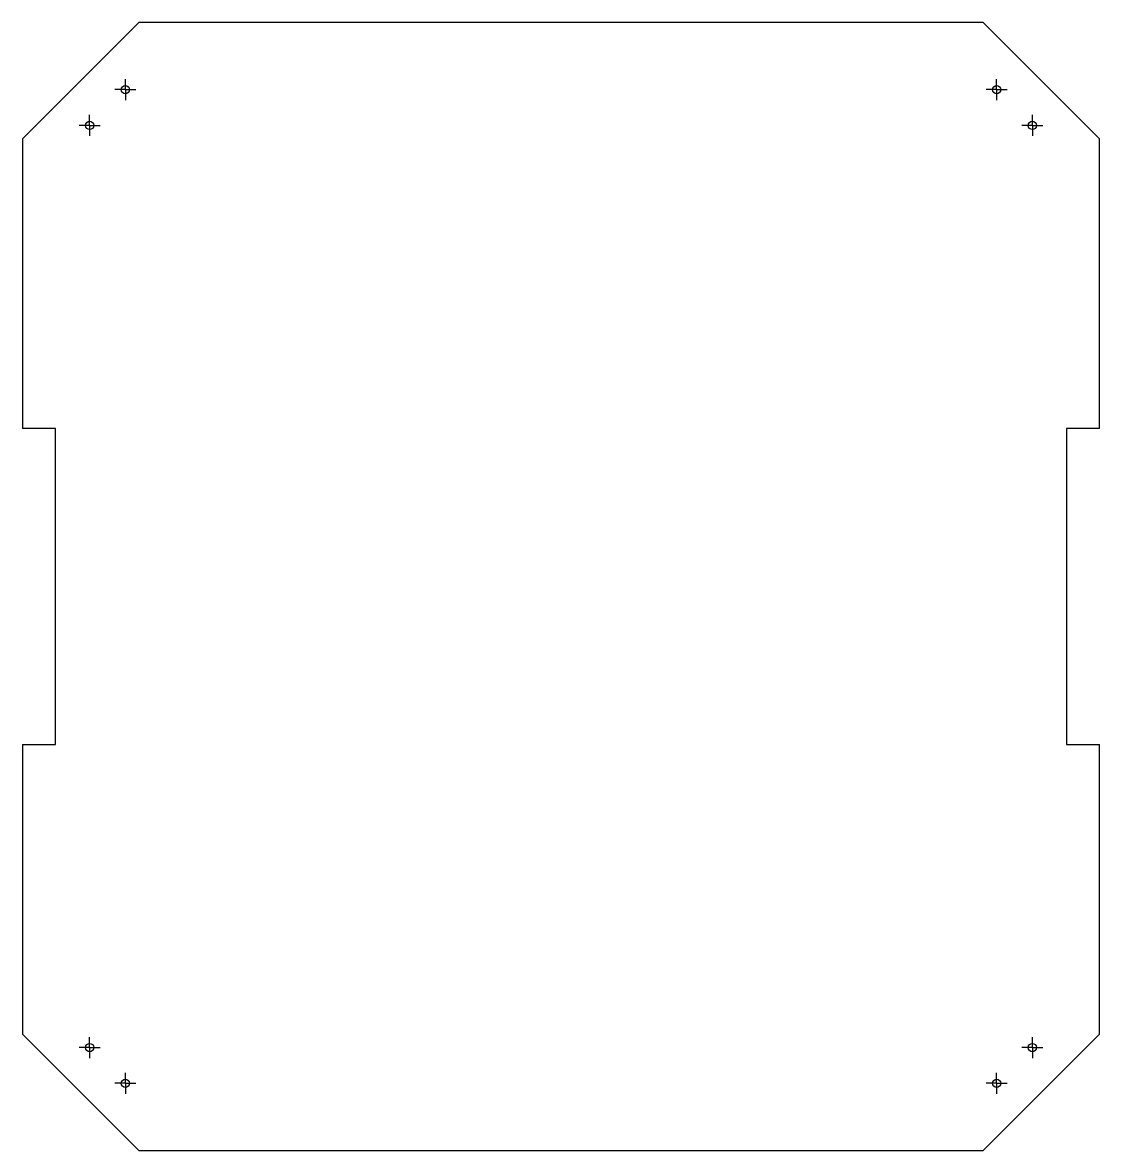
# Model space of a CAD drawing. Header units: millimetres. Extents: x 120 to 546, y 100 to 546.
import ezdxf

# ---------------------------------------------------------------- set-up
doc = ezdxf.new("R2010")
doc.units = ezdxf.units.MM
doc.layers.add('10', color=7, linetype='Continuous')

# ---------------------------------------------------------------- blocks, each defined once
blk = doc.blocks.new('SW_CENTERMARKSYMBOL_0')
at = {"layer": '10', "color": 0}
for p, q in [((-2.5, 0), (-4.15, 0)), ((0, 0), (-2.5, 0)), ((0, 2.5), (0, 4.15)), ((0, 0), (0, 2.5)), ((0, 0), (0, -2.5)), ((0, 0), (2.5, 0)), ((2.5, 0), (4.15, 0)), ((0, -2.5), (0, -4.15))]:
    blk.add_line(p, q, dxfattribs=at)
blk = doc.blocks.new('SW_CENTERMARKSYMBOL_1')
at = {"layer": '10', "color": 0}
for p, q in [((-2.5, 0), (-4.15, 0)), ((0, 0), (-2.5, 0)), ((0, 2.5), (0, 4.15)), ((0, 0), (0, 2.5)), ((0, 0), (0, -2.5)), ((0, 0), (2.5, 0)), ((2.5, 0), (4.15, 0)), ((0, -2.5), (0, -4.15))]:
    blk.add_line(p, q, dxfattribs=at)
blk = doc.blocks.new('SW_CENTERMARKSYMBOL_2')
at = {"layer": '10', "color": 0}
for p, q in [((-2.5, 0), (-4.15, 0)), ((0, 0), (-2.5, 0)), ((0, 2.5), (0, 4.15)), ((0, 0), (0, 2.5)), ((0, 0), (0, -2.5)), ((0, 0), (2.5, 0)), ((2.5, 0), (4.15, 0)), ((0, -2.5), (0, -4.15))]:
    blk.add_line(p, q, dxfattribs=at)
blk = doc.blocks.new('SW_CENTERMARKSYMBOL_3')
at = {"layer": '10', "color": 0}
for p, q in [((-2.5, 0), (-4.15, 0)), ((0, 0), (-2.5, 0)), ((0, 2.5), (0, 4.15)), ((0, 0), (0, 2.5)), ((0, 0), (0, -2.5)), ((0, 0), (2.5, 0)), ((2.5, 0), (4.15, 0)), ((0, -2.5), (0, -4.15))]:
    blk.add_line(p, q, dxfattribs=at)
blk = doc.blocks.new('SW_CENTERMARKSYMBOL_4')
at = {"layer": '10', "color": 0}
for p, q in [((-2.5, 0), (-4.15, 0)), ((0, 0), (-2.5, 0)), ((0, 2.5), (0, 4.15)), ((0, 0), (0, 2.5)), ((0, 0), (0, -2.5)), ((0, 0), (2.5, 0)), ((2.5, 0), (4.15, 0)), ((0, -2.5), (0, -4.15))]:
    blk.add_line(p, q, dxfattribs=at)
blk = doc.blocks.new('SW_CENTERMARKSYMBOL_5')
at = {"layer": '10', "color": 0}
for p, q in [((-2.5, 0), (-4.15, 0)), ((0, 0), (-2.5, 0)), ((0, 2.5), (0, 4.15)), ((0, 0), (0, 2.5)), ((0, 0), (0, -2.5)), ((0, 0), (2.5, 0)), ((2.5, 0), (4.15, 0)), ((0, -2.5), (0, -4.15))]:
    blk.add_line(p, q, dxfattribs=at)
blk = doc.blocks.new('SW_CENTERMARKSYMBOL_6')
at = {"layer": '10', "color": 0}
for p, q in [((-2.5, 0), (-4.15, 0)), ((0, 0), (-2.5, 0)), ((0, 2.5), (0, 4.15)), ((0, 0), (0, 2.5)), ((0, 0), (0, -2.5)), ((0, 0), (2.5, 0)), ((2.5, 0), (4.15, 0)), ((0, -2.5), (0, -4.15))]:
    blk.add_line(p, q, dxfattribs=at)
blk = doc.blocks.new('SW_CENTERMARKSYMBOL_7')
at = {"layer": '10', "color": 0}
for p, q in [((-2.5, 0), (-4.15, 0)), ((0, 0), (-2.5, 0)), ((0, 2.5), (0, 4.15)), ((0, 0), (0, 2.5)), ((0, 0), (0, -2.5)), ((0, 0), (2.5, 0)), ((2.5, 0), (4.15, 0)), ((0, -2.5), (0, -4.15))]:
    blk.add_line(p, q, dxfattribs=at)

msp = doc.modelspace()

# ---------------------------------------------------------------- linework, layer by layer
at = {"color": 7, "linetype": 'Continuous', "lineweight": 25}
for p, q in [((165.68, 545.5), (119.68, 499.5)), ((499.68, 545.5), (165.68, 545.5)), ((545.68, 499.5), (499.68, 545.5)), ((119.68, 499.5), (119.68, 385)), ((545.68, 385), (545.68, 499.5)), ((132.68, 385), (119.68, 385)), ((132.68, 260), (132.68, 385)), ((545.68, 385), (532.68, 385)), ((532.68, 385), (532.68, 260)), ((119.68, 260), (132.68, 260)), ((119.68, 260), (119.68, 145.5)), ((532.68, 260), (545.68, 260)), ((545.68, 145.5), (545.68, 260)), ((119.68, 145.5), (165.68, 99.5)), ((499.68, 99.5), (545.68, 145.5)), ((165.68, 99.5), (499.68, 99.5))]:
    msp.add_line(p, q, dxfattribs=at)
for centre in [(160.35, 518.97), (505, 518.97), (146.21, 504.82), (519.14, 504.82), (146.21, 140.18), (519.14, 140.18), (160.35, 126.04), (505, 126.04)]:
    msp.add_circle(centre, 1.65, dxfattribs=at)

# ---------------------------------------------------------------- block references
at = {"layer": '10'}
for name, p in [('SW_CENTERMARKSYMBOL_0', (160.35, 518.97)), ('SW_CENTERMARKSYMBOL_4', (505, 518.97)), ('SW_CENTERMARKSYMBOL_1', (146.21, 504.82)), ('SW_CENTERMARKSYMBOL_5', (519.14, 504.82)), ('SW_CENTERMARKSYMBOL_3', (146.21, 140.18)), ('SW_CENTERMARKSYMBOL_7', (519.14, 140.18)), ('SW_CENTERMARKSYMBOL_2', (160.35, 126.04)), ('SW_CENTERMARKSYMBOL_6', (505, 126.04))]:
    msp.add_blockref(name, p, dxfattribs=at)

doc.saveas('drawing.dxf')
